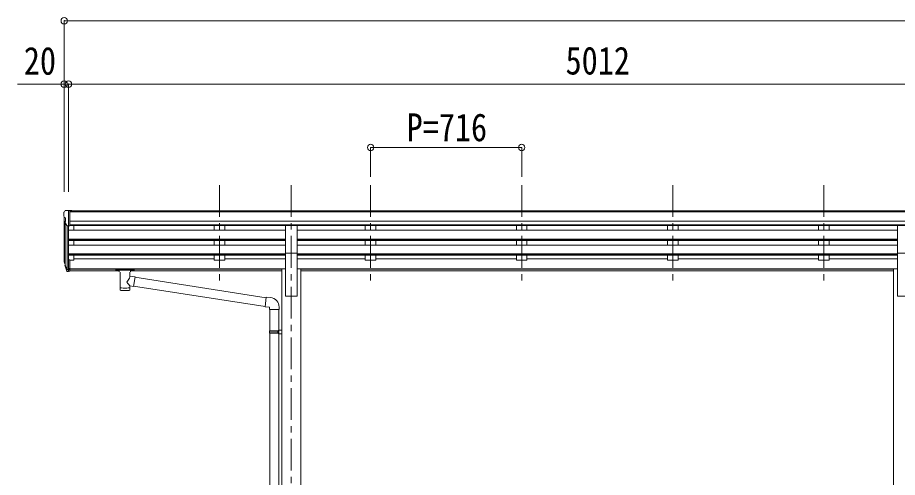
# Model space of a CAD drawing. Units: millimetres at full size, sheet at 1:30. Extents: x -8432 to 8432, y -5820 to 5820.
# Drawn here: x -1428 to 2742, y -616 to 1561 of the extents above; entities that cross this region are included whole.
import ezdxf
from ezdxf.enums import TextEntityAlignment as Align

# ---------------------------------------------------------------- set-up
doc = ezdxf.new("R2010")
doc.units = ezdxf.units.MM
doc.header["$LTSCALE"] = 30
doc.header["$PDMODE"] = 32
doc.header["$PDSIZE"] = 30
doc.linetypes.add('CHAIN1', pattern=[8, 5, -1, 1, -1])
for name, color, linetype, lineweight in [('0-1_本体', 5, 'CHAIN1', 9), ('0-3_ELV2', 4, 'Continuous', 9), ('0-6_OTH_LINE', 6, 'Continuous', 9), ('0-9_OUTLINE', 7, 'Continuous', 9)]:
    doc.layers.add(name, color=color, linetype=linetype, lineweight=lineweight)
doc.styles.add('ＭＳ ゴシック', font='')
doc.styles.get('ＭＳ ゴシック').set_extended_font_data('MS Gothic')

msp = doc.modelspace()

# ---------------------------------------------------------------- linework, layer by layer
at = {"layer": '0-1_本体'}
for p, q in [((-470.61, 766.73), (-470.61, 289.21)), ((-130.61, 766.73), (-130.61, -2907.67)), ((245.39, 766.73), (245.39, 289.21)), ((961.39, 766.73), (961.39, 289.21)), ((1677.39, 766.73), (1677.39, 289.21)), ((2393.39, 766.73), (2393.39, 289.21))]:
    msp.add_line(p, q, dxfattribs=at)
at = {"layer": '0-3_ELV2'}
for p, q in [((-1208.61, 637.96), (-1208.61, 637.33)), ((-1201.7, 646.76), (-1205.77, 640.95)), ((-1198.61, 647.33), (-1200.94, 647.19)), ((-1198.61, 647.33), (-1180.11, 647.33)), ((-1186.61, 647.33), (-1186.61, 413.61)), ((-1180.11, 647.33), (-1170.11, 647.24)), ((-1180.11, 575.34), (-1180.11, 647.33)), ((3808.89, 645.72), (-1180.11, 645.72)), ((3808.89, 640.51), (-1180.11, 640.51)), ((-1170.11, 645.72), (-1170.11, 647.24)), ((-1206.61, 616.75), (-1206.61, 413.97)), ((-1206.08, 616.14), (-1200.76, 613.07)), ((-1194.24, 576.16), (-1203.24, 591.75)), ((-1201.64, 588.98), (-1201.64, 387.26)), ((-1200.61, 612.82), (-1200.61, 596.54)), ((3818.89, 596.98), (-1180.11, 596.98)), ((-1192.61, 574.82), (-1192.62, 368.83)), ((-1186.61, 574.34), (-1191.82, 574.66)), ((-1180.11, 575.34), (-1186.61, 575.34)), ((-1186.61, 553.81), (-158.11, 553.81)), ((3818.89, 579.12), (-1180.11, 579.12)), ((-158.11, 575.88), (-1180.11, 575.88)), ((-1161.61, 575.88), (-1161.61, 553.81)), ((-495.61, 575.78), (-495.61, 553.91)), ((-445.61, 553.91), (-495.61, 553.91)), ((-445.61, 575.78), (-445.61, 553.91)), ((-158.11, 444.9), (-158.11, 576.7)), ((-158.11, 576.7), (-103.11, 576.7)), ((-103.11, 444.9), (-103.11, 576.7)), ((2741.89, 575.88), (-103.11, 575.88)), ((-103.11, 553.81), (2741.89, 553.81)), ((220.39, 575.78), (220.39, 553.91)), ((270.39, 553.91), (220.39, 553.91)), ((270.39, 575.78), (270.39, 553.91)), ((936.39, 575.78), (936.39, 553.91)), ((986.39, 553.91), (936.39, 553.91)), ((986.39, 575.78), (986.39, 553.91)), ((1652.39, 575.78), (1652.39, 553.91)), ((1702.39, 553.91), (1652.39, 553.91)), ((1702.39, 575.78), (1702.39, 553.91)), ((2368.39, 575.78), (2368.39, 553.91)), ((2418.39, 553.91), (2368.39, 553.91)), ((2418.39, 575.78), (2418.39, 553.91)), ((2741.89, 444.9), (2741.89, 576.7)), ((2741.89, 576.7), (2796.89, 576.7)), ((-1186.61, 511.93), (-158.11, 511.93)), ((-1186.61, 510.44), (-158.11, 510.44)), ((-1186.61, 506.12), (-158.11, 506.12)), ((-1161.61, 506.12), (-1161.61, 483.71)), ((-495.61, 506.12), (-495.61, 483.81)), ((-445.61, 483.81), (-445.61, 506.12)), ((-103.11, 511.93), (2741.89, 511.93)), ((-103.11, 510.44), (2741.89, 510.44)), ((-103.11, 506.12), (2741.89, 506.12)), ((220.39, 506.12), (220.39, 483.81)), ((270.39, 483.81), (270.39, 506.12)), ((936.39, 506.12), (936.39, 483.81)), ((986.39, 483.81), (986.39, 506.12)), ((1652.39, 506.12), (1652.39, 483.81)), ((1702.39, 483.81), (1702.39, 506.12)), ((2368.39, 506.12), (2368.39, 483.81)), ((2418.39, 483.81), (2418.39, 506.12)), ((-1186.61, 483.71), (-158.11, 483.71)), ((-445.61, 483.81), (-495.61, 483.81)), ((-103.11, 483.71), (2741.89, 483.71)), ((270.39, 483.81), (220.39, 483.81)), ((986.39, 483.81), (936.39, 483.81)), ((1702.39, 483.81), (1652.39, 483.81)), ((2418.39, 483.81), (2368.39, 483.81)), ((-1186.61, 441.83), (-158.11, 441.83)), ((-1186.61, 440.34), (-158.11, 440.34)), ((-1186.61, 436.02), (-158.11, 436.02)), ((-1161.61, 436.02), (-1161.61, 412.97)), ((-495.61, 417.92), (-1161.61, 417.92)), ((-495.61, 436.02), (-495.61, 412.97)), ((-445.61, 436.02), (-445.61, 412.97)), ((-158.11, 417.92), (-445.61, 417.92)), ((-158.11, 444.9), (-158.11, 242.33)), ((-158.11, 444.9), (-103.11, 444.9)), ((-103.11, 444.9), (-103.11, 242.33)), ((-103.11, 441.83), (2741.89, 441.83)), ((-103.11, 440.34), (2741.89, 440.34)), ((-103.11, 436.02), (2741.89, 436.02)), ((220.39, 417.92), (-103.11, 417.92)), ((220.39, 436.02), (220.39, 412.97)), ((270.39, 436.02), (270.39, 412.97)), ((936.39, 417.92), (270.39, 417.92)), ((936.39, 436.02), (936.39, 412.97)), ((986.39, 436.02), (986.39, 412.97)), ((1652.39, 417.92), (986.39, 417.92)), ((1652.39, 436.02), (1652.39, 412.97)), ((1702.39, 436.02), (1702.39, 412.97)), ((2368.39, 417.92), (1702.39, 417.92)), ((2368.39, 436.02), (2368.39, 412.97)), ((2418.39, 436.02), (2418.39, 412.97)), ((2741.89, 417.92), (2418.39, 417.92)), ((2741.89, 444.9), (2741.89, 242.33)), ((2741.89, 444.9), (2796.89, 444.9)), ((-1205.52, 399.42), (-1201.64, 391.47)), ((-1204.91, 400.79), (-1201.64, 393.73)), ((-1203.2, 388.14), (-1202.86, 383.74)), ((-1202.86, 383.74), (-1194.06, 360.19)), ((-1202.25, 384.3), (-1194.06, 368.12)), ((-1193.04, 369.25), (-1200.8, 384.66)), ((-1186.61, 413.61), (-1186.61, 358.83)), ((-1180.11, 413.61), (-1186.61, 413.61)), ((-1180.11, 413.61), (-1180.11, 359.57)), ((-1161.61, 412.97), (-1180.11, 412.97)), ((-445.61, 412.97), (-495.61, 412.97)), ((270.39, 412.97), (220.39, 412.97)), ((986.39, 412.97), (936.39, 412.97)), ((1702.39, 412.97), (1652.39, 412.97)), ((2418.39, 412.97), (2368.39, 412.97)), ((-1186.61, 368.57), (-1191.75, 368.57)), ((-1186.61, 366.77), (-1191.46, 366.77)), ((-1186.61, 358.83), (-1191.46, 358.83)), ((-1180.11, 373.47), (-1186.61, 373.47)), ((-1180.11, 368.59), (-1186.61, 368.59)), ((-1180.11, 359.57), (-1186.61, 359.57)), ((-1180.11, 370.9), (-175.81, 370.9)), ((-1180.11, 369.51), (-175.81, 369.51)), ((-946.11, 361.82), (-1180.11, 361.82)), ((-175.81, 361.82), (-892.11, 361.82)), ((-175.81, 371.33), (-175.81, -2032.67)), ((-175.81, 371.33), (-158.11, 371.33)), ((-85.41, 371.33), (-103.11, 371.33)), ((-85.41, 371.33), (-85.41, -2032.67)), ((-85.41, 370.9), (2724.19, 370.9)), ((-85.41, 369.51), (2724.19, 369.51)), ((2724.19, 361.82), (-85.41, 361.82)), ((2724.19, 371.33), (2724.19, -2032.67)), ((2724.19, 371.33), (2741.89, 371.33)), ((-158.11, 242.33), (-103.11, 242.33)), ((2741.89, 242.33), (2796.89, 242.33))]:
    msp.add_line(p, q, dxfattribs=at)
for centre, radius, start, end in [((-1205.61, 637.96), 3, 93, 180), ((-1006.61, 637.33), 202, 180, 184.94904), ((-1200.88, 646.19), 1, 93.5, 145), ((-1201.71, 620.52), 6.18, 185.7035, 224.99897), ((-1200.64, 593.25), 3, 94.7167, 210), ((-1200.91, 596.54), 0.3, 274.7167, 0), ((-1200.91, 612.82), 0.3, 0, 60), ((-1191.64, 577.66), 3, 210, 266.5), ((-1177.43, 408.53), 29.53, 186.50806, 197.98144), ((-1176.02, 410.29), 30.41, 187.1552, 198.19734)]:
    msp.add_arc(centre, radius, start, end, dxfattribs=at)
for centre, major_axis, ratio, start_param, end_param in [((-1117.96, 408.1), (-89.06, 1.43), 0.57596, 6.1962358, 6.3678173), ((-1118.75, 414.78), (87.93, 4.42), 0.541684, 3.0659337, 3.2228513), ((-1201.9, 388.14), (1.3, 0), 0.90356, 1.3700892, 3.347195), ((-1115.98, 404.33), (-89.07, 0), 0.90356, 0.2056023, 0.2515348), ((-1116.69, 408.2), (-88.05, 0), 0.90356, 0.2662965, 0.3003836), ((-1191.46, 369.48), (-3, 0), 0.90356, 0.5235988, 1.5707963), ((-1191.46, 361.54), (3, 0), 0.90356, 3.6651914, 4.712389), ((-1191.75, 369.93), (-1.5, 0), 0.90356, 0.5235988, 1.5707963)]:
    msp.add_ellipse(centre, major_axis=major_axis, ratio=ratio, start_param=start_param, end_param=end_param, dxfattribs=at)
at = {"layer": '0-6_OTH_LINE'}
for p, q in [((-1206.61, 1545.73), (6709.39, 1545.73)), ((-1206.61, 1545.73), (-1206.61, 736.15)), ((-1206.61, 1245.73), (-1427.57, 1245.73)), ((-1206.61, 1245.73), (-1206.61, 736.15)), ((-1186.61, 1245.73), (-1206.61, 1245.73)), ((-1186.61, 1245.73), (-1186.61, 736.15)), ((3825.39, 1245.73), (-1186.61, 1245.73)), ((245.39, 945.72), (245.39, 806.76)), ((961.39, 945.72), (245.39, 945.72)), ((961.39, 945.72), (961.39, 806.76))]:
    msp.add_line(p, q, dxfattribs=at)
for p in [(-1206.61, 1545.73), (-1206.61, 1245.73), (-1186.61, 1245.73), (245.39, 945.72), (961.39, 945.72)]:
    msp.add_point(p, dxfattribs=at)
at = {"layer": '0-9_OUTLINE'}
for p, q in [((-962.61, 368.73), (-962.61, 362.97)), ((-960.61, 369.39), (-877.61, 369.39)), ((-960.61, 367.21), (-877.61, 367.21)), ((-960.61, 362.31), (-946.11, 362.31)), ((-946.11, 356.66), (-946.11, 363.21)), ((-942.01, 355.74), (-942.03, 270.3)), ((-870.99, 333.09), (-896.22, 337)), ((-896.21, 337), (-896.21, 355.74)), ((-892.11, 356.66), (-892.11, 363.21)), ((-892.11, 362.31), (-877.61, 362.31)), ((-875.61, 368.73), (-875.61, 362.97)), ((-870.99, 333.09), (-878.01, 287.83)), ((-250.01, 234.69), (-871.31, 331.08)), ((-896.19, 270.3), (-896.22, 290.97)), ((-896.22, 290.66), (-878.01, 287.83)), ((-253.68, 192.76), (-877.74, 289.57)), ((-229, 234.81), (-249.84, 236.64)), ((-233.92, 179.07), (-187.92, 179.07)), ((-231.81, 179.07), (-231.81, 78.26)), ((-189.81, 179.07), (-189.81, 80.82)), ((-187.92, 179.07), (-187.92, 189.98)), ((-233.81, 76.26), (-232.81, 78.26)), ((-233.81, 76.26), (-189.81, 76.26)), ((-233.81, 76.26), (-233.81, 68.26)), ((-233.81, 68.26), (-189.81, 68.26)), ((-233.81, 68.26), (-232.81, 66.26)), ((-232.81, 78.26), (-189.81, 78.26)), ((-232.81, 66.26), (-189.81, 66.26)), ((-231.81, 66.26), (-231.81, -969.93)), ((-194.29, 76.26), (-194.72, 78.26)), ((-191.81, 80.76), (-175.81, 81.23)), ((-191.81, 78.76), (-191.81, 80.76)), ((-191.81, 78.76), (-189.81, 78.76)), ((-191.81, 63.76), (-191.81, 65.76)), ((-191.81, 63.76), (-175.81, 63.29)), ((-189.81, 63.7), (-189.81, -967.37)), ((-175.81, 81.23), (-175.81, 63.29))]:
    msp.add_line(p, q, dxfattribs=at)
for points in [[(-962.61, 368.73), (-962.57, 368.92), (-962.49, 369.06), (-962.39, 369.15), (-962.29, 369.21), (-962.17, 369.26), (-961.88, 369.32), (-961.39, 369.37), (-960.85, 369.39), (-960.61, 369.39)], [(-962.61, 362.97), (-962.57, 362.78), (-962.49, 362.64), (-962.39, 362.54), (-962.29, 362.48), (-962.17, 362.44), (-961.88, 362.38), (-961.39, 362.33), (-960.85, 362.31), (-960.61, 362.31)], [(-877.61, 369.39), (-877.26, 369.39), (-876.73, 369.36), (-876.28, 369.31), (-875.98, 369.23), (-875.81, 369.14), (-875.69, 369), (-875.62, 368.82), (-875.61, 368.73)], [(-877.61, 362.31), (-877.26, 362.31), (-876.73, 362.34), (-876.28, 362.39), (-875.98, 362.46), (-875.81, 362.56), (-875.69, 362.7), (-875.62, 362.88), (-875.61, 362.97)], [(-249.84, 236.64), (-253.85, 190.81), (-233.92, 189.07), (-233.92, 179.07)], [(-194.29, 76.26), (-194.29, 68.26), (-194.72, 66.26)], [(-191.81, 65.76), (-189.81, 65.76), (-189.81, 78.76)]]:
    msp.add_lwpolyline(points, dxfattribs=at)
msp.add_arc((-232.92, 189.98), 45, 0, 85, dxfattribs=at)
for centre, major_axis, ratio, start_param, end_param in [((-960.61, 367), (2, 0), 0.109601, 1.5707963, 3.1415927), ((-919.11, 363.21), (27, 0), 0.070066, 6.2831853, 9.424778), ((-919.12, 310.46), (-22.81, -26.62), 0.234429, 1.6855472, 3.1268519), ((-908.11, 359.23), (16, 0), 0.361356, 6.2636979, 6.2831853), ((-877.61, 367), (2, 0), 0.109601, 0, 1.5707963), ((-916.56, 313.1), (20.32, -22.25), 0.045535, 0.0389954, 1.3075346), ((-919.11, 270.3), (22.92, 0), 0.101955, 3.1415499, 6.2833984), ((-919.11, 282.74), (22.91, 0), 0.122865, 3.1415927, 6.2831853)]:
    msp.add_ellipse(centre, major_axis=major_axis, ratio=ratio, start_param=start_param, end_param=end_param, dxfattribs=at)

# ---------------------------------------------------------------- texts
at = {"layer": '0-6_OTH_LINE', "color": 7, "style": 'ＭＳ ゴシック', "width": 0.85}
for s, p in [('20', (-1398.09, 1250.71)), ('5012', (1169.39, 1251.73)), ('P=716', (415.89, 935.72))]:
    msp.add_text(s, height=132, dxfattribs=at).set_placement(p, align=Align.BOTTOM_LEFT)

doc.saveas('drawing.dxf')
